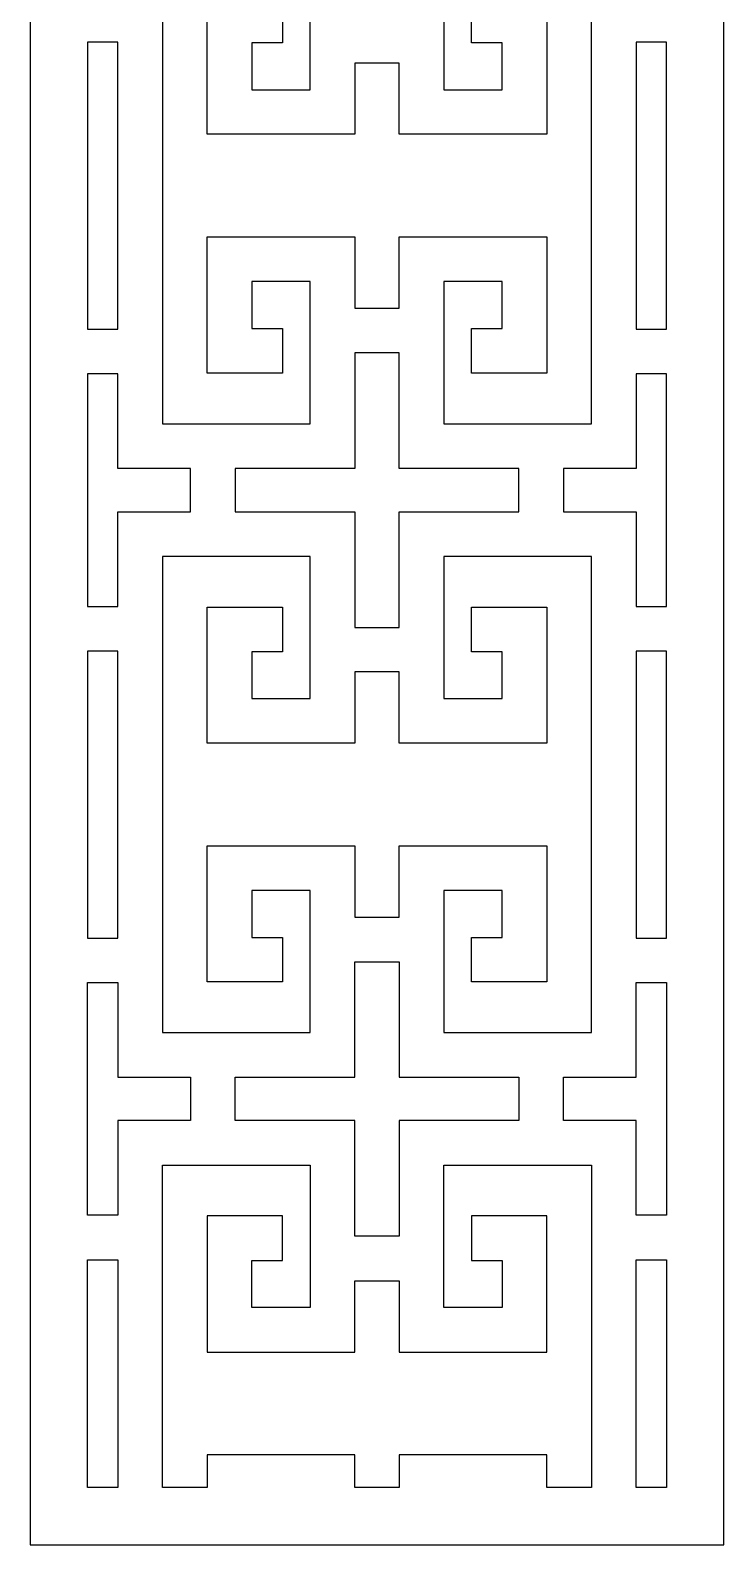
# Model space of a CAD drawing. Header units: centimetres. Extents: x 1.5 to 6.1, y -9 to 9.
# Drawn here: x 1.5 to 6.09, y -9 to 1.03 of the extents above; entities that cross this region are included whole.
import ezdxf

# ---------------------------------------------------------------- set-up
doc = ezdxf.new("R2010")
doc.units = ezdxf.units.CM
doc.header["$MEASUREMENT"] = 0
doc.layers.add('layer 1', color=7, linetype='Continuous')

msp = doc.modelspace()

# ---------------------------------------------------------------- linework, layer by layer
at = {"layer": 'layer 1', "color": 250}
for points, knots in [([(5.71425, -9.00021), (5.71425, -9.00021), (5.51208, -9.00021), (5.51208, -9.00021), (5.51208, -9.00021), (5.51208, -9.00021), (5.2165, -9.00021), (5.2165, -9.00021), (5.2165, -9.00021), (5.2165, -9.00021), (4.92093, -9.00021), (4.92093, -9.00021), (4.92093, -9.00021), (4.92093, -9.00021), (4.62535, -9.00021), (4.62535, -9.00021), (4.62535, -9.00021), (4.62535, -9.00021), (4.23991, -9.00021), (4.23991, -9.00021), (4.23991, -9.00021), (4.23991, -9.00021), (3.3532, -9.00021), (3.3532, -9.00021), (3.3532, -9.00021), (3.3532, -9.00021), (2.96777, -9.00021), (2.96777, -9.00021), (2.96777, -9.00021), (2.96777, -9.00021), (2.67219, -9.00021), (2.67219, -9.00021), (2.67219, -9.00021), (2.67219, -9.00021), (2.37662, -9.00021), (2.37662, -9.00021), (2.37662, -9.00021), (2.37662, -9.00021), (2.08104, -9.00021), (2.08104, -9.00021), (2.08104, -9.00021), (2.08104, -9.00021), (1.87886, -9.00021), (1.87886, -9.00021), (1.87886, -9.00021), (1.87886, -9.00021), (1.50051, -9.00021), (1.50051, -9.00021), (1.50051, -9.00021), (1.50051, -9.00021), (1.50051, -9.00021), (1.50051, -9.00021), (1.50051, -9.00021), (1.50051, -9.00021), (1.50051, -8.62186), (1.50051, -8.62186), (1.50051, -8.62186), (1.50051, -8.62186), (1.50051, -8.62186), (1.50051, -8.62186), (1.50051, -8.62186), (1.50051, -8.62186), (1.50051, -8.06445), (1.50051, -8.06445), (1.50051, -8.06445), (1.50051, -8.06445), (1.50051, -6.04827), (1.50051, -6.04827), (1.50051, -6.04827), (1.50051, -6.04827), (1.50051, -4.03208), (1.50051, -4.03208), (1.50051, -4.03208), (1.50051, -4.03208), (1.50051, -2.0159), (1.50051, -2.0159), (1.50051, -2.0159), (1.50051, -2.0159), (1.50051, 0.00028), (1.50051, 0.00028), (1.50051, 0.00028), (1.50051, 0.00028), (1.50051, 2.01647), (1.50051, 2.01647), (1.50051, 2.01647), (1.50051, 2.01647), (1.50051, 4.03265), (1.50051, 4.03265), (1.50051, 4.03265), (1.50051, 4.03265), (1.50051, 6.04883), (1.50051, 6.04883), (1.50051, 6.04883), (1.50051, 6.04883), (1.50051, 8.06502), (1.50051, 8.06502), (1.50051, 8.06502), (1.50051, 8.06502), (1.50051, 8.62242), (1.50051, 8.62242), (1.50051, 8.62242), (1.50051, 8.62242), (1.50051, 9.00077), (1.50051, 9.00077), (1.50051, 9.00077), (1.50051, 9.00077), (1.87886, 9.00077), (1.87886, 9.00077), (1.87886, 9.00077), (1.87886, 9.00077), (2.08104, 9.00077), (2.08104, 9.00077), (2.08104, 9.00077), (2.08104, 9.00077), (2.37662, 9.00077), (2.37662, 9.00077), (2.37662, 9.00077), (2.37662, 9.00077), (2.67219, 9.00077), (2.67219, 9.00077), (2.67219, 9.00077), (2.67219, 9.00077), (2.96777, 9.00077), (2.96777, 9.00077), (2.96777, 9.00077), (2.96777, 9.00077), (3.3532, 9.00077), (3.3532, 9.00077), (3.3532, 9.00077), (3.3532, 9.00077), (4.23991, 9.00077), (4.23991, 9.00077), (4.23991, 9.00077), (4.23991, 9.00077), (4.62535, 9.00077), (4.62535, 9.00077), (4.62535, 9.00077), (4.62535, 9.00077), (4.92093, 9.00077), (4.92093, 9.00077), (4.92093, 9.00077), (4.92093, 9.00077), (5.2165, 9.00077), (5.2165, 9.00077), (5.2165, 9.00077), (5.2165, 9.00077), (5.51208, 9.00077), (5.51208, 9.00077), (5.51208, 9.00077), (5.51208, 9.00077), (5.71425, 9.00077), (5.71425, 9.00077), (5.71425, 9.00077), (5.71425, 9.00077), (6.0926, 9.00077), (6.0926, 9.00077), (6.0926, 9.00077), (6.0926, 9.00077), (6.0926, 9.00077), (6.0926, 9.00077), (6.0926, 9.00077), (6.0926, 9.00077), (6.0926, 8.62242), (6.0926, 8.62242), (6.0926, 8.62242), (6.0926, 8.62242), (6.0926, 8.62242), (6.0926, 8.62242), (6.0926, 8.62242), (6.0926, 8.62242), (6.0926, 8.06502), (6.0926, 8.06502), (6.0926, 8.06502), (6.0926, 8.06502), (6.0926, 6.04883), (6.0926, 6.04883), (6.0926, 6.04883), (6.0926, 6.04883), (6.0926, 4.03265), (6.0926, 4.03265), (6.0926, 4.03265), (6.0926, 4.03265), (6.0926, 2.01647), (6.0926, 2.01647), (6.0926, 2.01647), (6.0926, 2.01647), (6.0926, 0.00028), (6.0926, 0.00028), (6.0926, 0.00028), (6.0926, 0.00028), (6.0926, -2.0159), (6.0926, -2.0159), (6.0926, -2.0159), (6.0926, -2.0159), (6.0926, -4.03208), (6.0926, -4.03208), (6.0926, -4.03208), (6.0926, -4.03208), (6.0926, -6.04827), (6.0926, -6.04827), (6.0926, -6.04827), (6.0926, -6.04827), (6.0926, -8.06445), (6.0926, -8.06445), (6.0926, -8.06445), (6.0926, -8.06445), (6.0926, -8.62186), (6.0926, -8.62186), (6.0926, -8.62186), (6.0926, -8.62186), (6.0926, -9.00021), (6.0926, -9.00021), (6.0926, -9.00021), (6.0926, -9.00021), (5.71425, -9.00021), (5.71425, -9.00021)], [0, 0, 0, 0, 0.01818182, 0.01818182, 0.01818182, 0.01818182, 0.03636364, 0.03636364, 0.03636364, 0.03636364, 0.05454545, 0.05454545, 0.05454545, 0.05454545, 0.07272727, 0.07272727, 0.07272727, 0.07272727, 0.09090909, 0.09090909, 0.09090909, 0.09090909, 0.10909091, 0.10909091, 0.10909091, 0.10909091, 0.12727273, 0.12727273, 0.12727273, 0.12727273, 0.14545455, 0.14545455, 0.14545455, 0.14545455, 0.16363636, 0.16363636, 0.16363636, 0.16363636, 0.18181818, 0.18181818, 0.18181818, 0.18181818, 0.2, 0.2, 0.2, 0.2, 0.21818182, 0.21818182, 0.21818182, 0.21818182, 0.23636364, 0.23636364, 0.23636364, 0.23636364, 0.25454545, 0.25454545, 0.25454545, 0.25454545, 0.27272727, 0.27272727, 0.27272727, 0.27272727, 0.29090909, 0.29090909, 0.29090909, 0.29090909, 0.30909091, 0.30909091, 0.30909091, 0.30909091, 0.32727273, 0.32727273, 0.32727273, 0.32727273, 0.34545455, 0.34545455, 0.34545455, 0.34545455, 0.36363636, 0.36363636, 0.36363636, 0.36363636, 0.38181818, 0.38181818, 0.38181818, 0.38181818, 0.4, 0.4, 0.4, 0.4, 0.41818182, 0.41818182, 0.41818182, 0.41818182, 0.43636364, 0.43636364, 0.43636364, 0.43636364, 0.45454545, 0.45454545, 0.45454545, 0.45454545, 0.47272727, 0.47272727, 0.47272727, 0.47272727, 0.49090909, 0.49090909, 0.49090909, 0.49090909, 0.50909091, 0.50909091, 0.50909091, 0.50909091, 0.52727273, 0.52727273, 0.52727273, 0.52727273, 0.54545455, 0.54545455, 0.54545455, 0.54545455, 0.56363636, 0.56363636, 0.56363636, 0.56363636, 0.58181818, 0.58181818, 0.58181818, 0.58181818, 0.6, 0.6, 0.6, 0.6, 0.61818182, 0.61818182, 0.61818182, 0.61818182, 0.63636364, 0.63636364, 0.63636364, 0.63636364, 0.65454545, 0.65454545, 0.65454545, 0.65454545, 0.67272727, 0.67272727, 0.67272727, 0.67272727, 0.69090909, 0.69090909, 0.69090909, 0.69090909, 0.70909091, 0.70909091, 0.70909091, 0.70909091, 0.72727273, 0.72727273, 0.72727273, 0.72727273, 0.74545455, 0.74545455, 0.74545455, 0.74545455, 0.76363636, 0.76363636, 0.76363636, 0.76363636, 0.78181818, 0.78181818, 0.78181818, 0.78181818, 0.8, 0.8, 0.8, 0.8, 0.81818182, 0.81818182, 0.81818182, 0.81818182, 0.83636364, 0.83636364, 0.83636364, 0.83636364, 0.85454545, 0.85454545, 0.85454545, 0.85454545, 0.87272727, 0.87272727, 0.87272727, 0.87272727, 0.89090909, 0.89090909, 0.89090909, 0.89090909, 0.90909091, 0.90909091, 0.90909091, 0.90909091, 0.92727273, 0.92727273, 0.92727273, 0.92727273, 0.94545455, 0.94545455, 0.94545455, 0.94545455, 0.96363636, 0.96363636, 0.96363636, 0.96363636, 1, 1, 1, 1]), ([(5.2165, 0.00028), (5.2165, 0.00028), (5.2165, -1.57682), (5.2165, -1.57682), (5.2165, -1.57682), (5.2165, -1.57682), (4.23991, -1.57682), (4.23991, -1.57682), (4.23991, -1.57682), (4.23991, -1.57682), (4.23991, -0.63516), (4.23991, -0.63516), (4.23991, -0.63516), (4.23991, -0.63516), (4.62535, -0.63516), (4.62535, -0.63516), (4.62535, -0.63516), (4.62535, -0.63516), (4.62535, -0.94566), (4.62535, -0.94566), (4.62535, -0.94566), (4.62535, -0.94566), (4.42317, -0.94566), (4.42317, -0.94566), (4.42317, -0.94566), (4.42317, -0.94566), (4.42317, -1.24124), (4.42317, -1.24124), (4.42317, -1.24124), (4.42317, -1.24124), (4.62535, -1.24124), (4.62535, -1.24124), (4.62535, -1.24124), (4.62535, -1.24124), (4.62535, -1.24124), (4.62535, -1.24124), (4.62535, -1.24124), (4.62535, -1.24124), (4.92093, -1.24124), (4.92093, -1.24124), (4.92093, -1.24124), (4.92093, -1.24124), (4.92093, -0.33957), (4.92093, -0.33957), (4.92093, -0.33957), (4.92093, -0.33957), (4.62535, -0.33957), (4.62535, -0.33957), (4.62535, -0.33957), (4.62535, -0.33957), (4.62535, -0.33957), (4.62535, -0.33957), (4.62535, -0.33957), (4.62535, -0.33957), (4.23991, -0.33957), (4.23991, -0.33957), (4.23991, -0.33957), (4.23991, -0.33957), (4.23991, -0.33958), (4.23991, -0.33958), (4.23991, -0.33958), (4.23991, -0.33958), (3.94433, -0.33958), (3.94433, -0.33958), (3.94433, -0.33958), (3.94433, -0.33958), (3.94433, -0.81125), (3.94433, -0.81125), (3.94433, -0.81125), (3.94433, -0.81125), (3.79656, -0.81125), (3.79656, -0.81125), (3.79656, -0.81125), (3.79656, -0.81125), (3.64878, -0.81125), (3.64878, -0.81125), (3.64878, -0.81125), (3.64878, -0.81125), (3.64878, -0.33958), (3.64878, -0.33958), (3.64878, -0.33958), (3.64878, -0.33958), (3.35321, -0.33958), (3.35321, -0.33958), (3.35321, -0.33958), (3.35321, -0.33958), (3.35321, -0.33957), (3.35321, -0.33957), (3.35321, -0.33957), (3.35321, -0.33957), (2.96777, -0.33957), (2.96777, -0.33957), (2.96777, -0.33957), (2.96777, -0.33957), (2.96776, -0.33957), (2.96776, -0.33957), (2.96776, -0.33957), (2.96776, -0.33957), (2.67219, -0.33957), (2.67219, -0.33957), (2.67219, -0.33957), (2.67219, -0.33957), (2.67219, -1.24124), (2.67219, -1.24124), (2.67219, -1.24124), (2.67219, -1.24124), (2.96776, -1.24124), (2.96776, -1.24124), (2.96776, -1.24124), (2.96776, -1.24124), (2.96777, -1.24124), (2.96777, -1.24124), (2.96777, -1.24124), (2.96777, -1.24124), (3.16994, -1.24124), (3.16994, -1.24124), (3.16994, -1.24124), (3.16994, -1.24124), (3.16994, -0.94566), (3.16994, -0.94566), (3.16994, -0.94566), (3.16994, -0.94566), (2.96777, -0.94566), (2.96777, -0.94566), (2.96777, -0.94566), (2.96777, -0.94566), (2.96777, -0.63516), (2.96777, -0.63516), (2.96777, -0.63516), (2.96777, -0.63516), (3.3532, -0.63516), (3.3532, -0.63516), (3.3532, -0.63516), (3.3532, -0.63516), (3.3532, -1.57682), (3.3532, -1.57682), (3.3532, -1.57682), (3.3532, -1.57682), (2.37662, -1.57682), (2.37662, -1.57682), (2.37662, -1.57682), (2.37662, -1.57682), (2.37662, 0.00028), (2.37662, 0.00028), (2.37662, 0.00028), (2.37662, 0.00028), (2.37662, 1.57739), (2.37662, 1.57739), (2.37662, 1.57739), (2.37662, 1.57739), (3.3532, 1.57739), (3.3532, 1.57739), (3.3532, 1.57739), (3.3532, 1.57739), (3.3532, 0.63572), (3.3532, 0.63572), (3.3532, 0.63572), (3.3532, 0.63572), (2.96777, 0.63572), (2.96777, 0.63572), (2.96777, 0.63572), (2.96777, 0.63572), (2.96777, 0.94623), (2.96777, 0.94623), (2.96777, 0.94623), (2.96777, 0.94623), (3.16994, 0.94623), (3.16994, 0.94623), (3.16994, 0.94623), (3.16994, 0.94623), (3.16994, 1.24181), (3.16994, 1.24181), (3.16994, 1.24181), (3.16994, 1.24181), (2.96777, 1.24181), (2.96777, 1.24181), (2.96777, 1.24181), (2.96777, 1.24181), (2.96776, 1.24181), (2.96776, 1.24181), (2.96776, 1.24181), (2.96776, 1.24181), (2.67219, 1.24181), (2.67219, 1.24181), (2.67219, 1.24181), (2.67219, 1.24181), (2.67219, 0.34014), (2.67219, 0.34014), (2.67219, 0.34014), (2.67219, 0.34014), (2.96776, 0.34014), (2.96776, 0.34014), (2.96776, 0.34014), (2.96776, 0.34014), (2.96777, 0.34014), (2.96777, 0.34014), (2.96777, 0.34014), (2.96777, 0.34014), (3.35321, 0.34014), (3.35321, 0.34014), (3.35321, 0.34014), (3.35321, 0.34014), (3.35321, 0.34014), (3.35321, 0.34014), (3.35321, 0.34014), (3.35321, 0.34014), (3.64878, 0.34014), (3.64878, 0.34014), (3.64878, 0.34014), (3.64878, 0.34014), (3.64878, 0.81182), (3.64878, 0.81182), (3.64878, 0.81182), (3.64878, 0.81182), (3.79656, 0.81182), (3.79656, 0.81182), (3.79656, 0.81182), (3.79656, 0.81182), (3.94433, 0.81182), (3.94433, 0.81182), (3.94433, 0.81182), (3.94433, 0.81182), (3.94433, 0.34014), (3.94433, 0.34014), (3.94433, 0.34014), (3.94433, 0.34014), (4.23991, 0.34014), (4.23991, 0.34014), (4.23991, 0.34014), (4.23991, 0.34014), (4.23991, 0.34014), (4.23991, 0.34014), (4.23991, 0.34014), (4.23991, 0.34014), (4.62535, 0.34014), (4.62535, 0.34014), (4.62535, 0.34014), (4.62535, 0.34014), (4.62535, 0.34014), (4.62535, 0.34014), (4.62535, 0.34014), (4.62535, 0.34014), (4.92093, 0.34014), (4.92093, 0.34014), (4.92093, 0.34014), (4.92093, 0.34014), (4.92093, 1.24181), (4.92093, 1.24181), (4.92093, 1.24181), (4.92093, 1.24181), (4.62535, 1.24181), (4.62535, 1.24181), (4.62535, 1.24181), (4.62535, 1.24181), (4.62535, 1.24181), (4.62535, 1.24181), (4.62535, 1.24181), (4.62535, 1.24181), (4.42317, 1.24181), (4.42317, 1.24181), (4.42317, 1.24181), (4.42317, 1.24181), (4.42317, 0.94623), (4.42317, 0.94623), (4.42317, 0.94623), (4.42317, 0.94623), (4.62535, 0.94623), (4.62535, 0.94623), (4.62535, 0.94623), (4.62535, 0.94623), (4.62535, 0.63572), (4.62535, 0.63572), (4.62535, 0.63572), (4.62535, 0.63572), (4.23991, 0.63572), (4.23991, 0.63572), (4.23991, 0.63572), (4.23991, 0.63572), (4.23991, 1.57739), (4.23991, 1.57739), (4.23991, 1.57739), (4.23991, 1.57739), (5.2165, 1.57739), (5.2165, 1.57739), (5.2165, 1.57739), (5.2165, 1.57739), (5.2165, 0.00028), (5.2165, 0.00028)], [0, 0, 0, 0, 0.01369863, 0.01369863, 0.01369863, 0.01369863, 0.02739726, 0.02739726, 0.02739726, 0.02739726, 0.04109589, 0.04109589, 0.04109589, 0.04109589, 0.05479452, 0.05479452, 0.05479452, 0.05479452, 0.06849315, 0.06849315, 0.06849315, 0.06849315, 0.08219178, 0.08219178, 0.08219178, 0.08219178, 0.09589041, 0.09589041, 0.09589041, 0.09589041, 0.10958904, 0.10958904, 0.10958904, 0.10958904, 0.12328767, 0.12328767, 0.12328767, 0.12328767, 0.1369863, 0.1369863, 0.1369863, 0.1369863, 0.15068493, 0.15068493, 0.15068493, 0.15068493, 0.16438356, 0.16438356, 0.16438356, 0.16438356, 0.17808219, 0.17808219, 0.17808219, 0.17808219, 0.19178082, 0.19178082, 0.19178082, 0.19178082, 0.20547945, 0.20547945, 0.20547945, 0.20547945, 0.21917808, 0.21917808, 0.21917808, 0.21917808, 0.23287671, 0.23287671, 0.23287671, 0.23287671, 0.24657534, 0.24657534, 0.24657534, 0.24657534, 0.26027397, 0.26027397, 0.26027397, 0.26027397, 0.2739726, 0.2739726, 0.2739726, 0.2739726, 0.28767123, 0.28767123, 0.28767123, 0.28767123, 0.30136986, 0.30136986, 0.30136986, 0.30136986, 0.31506849, 0.31506849, 0.31506849, 0.31506849, 0.32876712, 0.32876712, 0.32876712, 0.32876712, 0.34246575, 0.34246575, 0.34246575, 0.34246575, 0.35616438, 0.35616438, 0.35616438, 0.35616438, 0.36986301, 0.36986301, 0.36986301, 0.36986301, 0.38356164, 0.38356164, 0.38356164, 0.38356164, 0.39726027, 0.39726027, 0.39726027, 0.39726027, 0.4109589, 0.4109589, 0.4109589, 0.4109589, 0.42465753, 0.42465753, 0.42465753, 0.42465753, 0.43835616, 0.43835616, 0.43835616, 0.43835616, 0.45205479, 0.45205479, 0.45205479, 0.45205479, 0.46575342, 0.46575342, 0.46575342, 0.46575342, 0.47945205, 0.47945205, 0.47945205, 0.47945205, 0.49315068, 0.49315068, 0.49315068, 0.49315068, 0.50684932, 0.50684932, 0.50684932, 0.50684932, 0.52054795, 0.52054795, 0.52054795, 0.52054795, 0.53424658, 0.53424658, 0.53424658, 0.53424658, 0.54794521, 0.54794521, 0.54794521, 0.54794521, 0.56164384, 0.56164384, 0.56164384, 0.56164384, 0.57534247, 0.57534247, 0.57534247, 0.57534247, 0.5890411, 0.5890411, 0.5890411, 0.5890411, 0.60273973, 0.60273973, 0.60273973, 0.60273973, 0.61643836, 0.61643836, 0.61643836, 0.61643836, 0.63013699, 0.63013699, 0.63013699, 0.63013699, 0.64383562, 0.64383562, 0.64383562, 0.64383562, 0.65753425, 0.65753425, 0.65753425, 0.65753425, 0.67123288, 0.67123288, 0.67123288, 0.67123288, 0.68493151, 0.68493151, 0.68493151, 0.68493151, 0.69863014, 0.69863014, 0.69863014, 0.69863014, 0.71232877, 0.71232877, 0.71232877, 0.71232877, 0.7260274, 0.7260274, 0.7260274, 0.7260274, 0.73972603, 0.73972603, 0.73972603, 0.73972603, 0.75342466, 0.75342466, 0.75342466, 0.75342466, 0.76712329, 0.76712329, 0.76712329, 0.76712329, 0.78082192, 0.78082192, 0.78082192, 0.78082192, 0.79452055, 0.79452055, 0.79452055, 0.79452055, 0.80821918, 0.80821918, 0.80821918, 0.80821918, 0.82191781, 0.82191781, 0.82191781, 0.82191781, 0.83561644, 0.83561644, 0.83561644, 0.83561644, 0.84931507, 0.84931507, 0.84931507, 0.84931507, 0.8630137, 0.8630137, 0.8630137, 0.8630137, 0.87671233, 0.87671233, 0.87671233, 0.87671233, 0.89041096, 0.89041096, 0.89041096, 0.89041096, 0.90410959, 0.90410959, 0.90410959, 0.90410959, 0.91780822, 0.91780822, 0.91780822, 0.91780822, 0.93150685, 0.93150685, 0.93150685, 0.93150685, 0.94520548, 0.94520548, 0.94520548, 0.94520548, 0.95890411, 0.95890411, 0.95890411, 0.95890411, 0.97260274, 0.97260274, 0.97260274, 0.97260274, 1, 1, 1, 1]), ([(2.08104, 0.00028), (2.08104, 0.00028), (2.08104, -0.94995), (2.08104, -0.94995), (2.08104, -0.94995), (2.08104, -0.94995), (1.87886, -0.94995), (1.87886, -0.94995), (1.87886, -0.94995), (1.87886, -0.94995), (1.87886, 0.00028), (1.87886, 0.00028), (1.87886, 0.00028), (1.87886, 0.00028), (1.87886, 0.95051), (1.87886, 0.95051), (1.87886, 0.95051), (1.87886, 0.95051), (2.08104, 0.95051), (2.08104, 0.95051), (2.08104, 0.95051), (2.08104, 0.95051), (2.08104, 0.00028), (2.08104, 0.00028)], [0, 0, 0, 0, 0.14285714, 0.14285714, 0.14285714, 0.14285714, 0.28571429, 0.28571429, 0.28571429, 0.28571429, 0.42857143, 0.42857143, 0.42857143, 0.42857143, 0.57142857, 0.57142857, 0.57142857, 0.57142857, 0.71428571, 0.71428571, 0.71428571, 0.71428571, 1, 1, 1, 1]), ([(5.71425, 0.00028), (5.71425, 0.00028), (5.71425, -0.94995), (5.71425, -0.94995), (5.71425, -0.94995), (5.71425, -0.94995), (5.51208, -0.94995), (5.51208, -0.94995), (5.51208, -0.94995), (5.51208, -0.94995), (5.51208, 0.00028), (5.51208, 0.00028), (5.51208, 0.00028), (5.51208, 0.00028), (5.51208, 0.95051), (5.51208, 0.95051), (5.51208, 0.95051), (5.51208, 0.95051), (5.71425, 0.95051), (5.71425, 0.95051), (5.71425, 0.95051), (5.71425, 0.95051), (5.71425, 0.00028), (5.71425, 0.00028)], [0, 0, 0, 0, 0.14285714, 0.14285714, 0.14285714, 0.14285714, 0.28571429, 0.28571429, 0.28571429, 0.28571429, 0.42857143, 0.42857143, 0.42857143, 0.42857143, 0.57142857, 0.57142857, 0.57142857, 0.57142857, 0.71428571, 0.71428571, 0.71428571, 0.71428571, 1, 1, 1, 1]), ([(3.94433, -1.10684), (3.94433, -1.10684), (3.94433, -1.87241), (3.94433, -1.87241), (3.94433, -1.87241), (3.94433, -1.87241), (4.23991, -1.87241), (4.23991, -1.87241), (4.23991, -1.87241), (4.23991, -1.87241), (4.23991, -1.87241), (4.23991, -1.87241), (4.23991, -1.87241), (4.23991, -1.87241), (4.7353, -1.87241), (4.7353, -1.87241), (4.7353, -1.87241), (4.7353, -1.87241), (4.7353, -2.0159), (4.7353, -2.0159), (4.7353, -2.0159), (4.7353, -2.0159), (4.7353, -2.15939), (4.7353, -2.15939), (4.7353, -2.15939), (4.7353, -2.15939), (4.23991, -2.15939), (4.23991, -2.15939), (4.23991, -2.15939), (4.23991, -2.15939), (4.23991, -2.15939), (4.23991, -2.15939), (4.23991, -2.15939), (4.23991, -2.15939), (3.94433, -2.15939), (3.94433, -2.15939), (3.94433, -2.15939), (3.94433, -2.15939), (3.94433, -2.92496), (3.94433, -2.92496), (3.94433, -2.92496), (3.94433, -2.92496), (3.79656, -2.92496), (3.79656, -2.92496), (3.79656, -2.92496), (3.79656, -2.92496), (3.64878, -2.92496), (3.64878, -2.92496), (3.64878, -2.92496), (3.64878, -2.92496), (3.64878, -2.15939), (3.64878, -2.15939), (3.64878, -2.15939), (3.64878, -2.15939), (3.3532, -2.15939), (3.3532, -2.15939), (3.3532, -2.15939), (3.3532, -2.15939), (3.3532, -2.15939), (3.3532, -2.15939), (3.3532, -2.15939), (3.3532, -2.15939), (2.85781, -2.15939), (2.85781, -2.15939), (2.85781, -2.15939), (2.85781, -2.15939), (2.85781, -2.0159), (2.85781, -2.0159), (2.85781, -2.0159), (2.85781, -2.0159), (2.85781, -1.87241), (2.85781, -1.87241), (2.85781, -1.87241), (2.85781, -1.87241), (3.3532, -1.87241), (3.3532, -1.87241), (3.3532, -1.87241), (3.3532, -1.87241), (3.3532, -1.87241), (3.3532, -1.87241), (3.3532, -1.87241), (3.3532, -1.87241), (3.64878, -1.87241), (3.64878, -1.87241), (3.64878, -1.87241), (3.64878, -1.87241), (3.64878, -1.10684), (3.64878, -1.10684), (3.64878, -1.10684), (3.64878, -1.10684), (3.79656, -1.10684), (3.79656, -1.10684), (3.79656, -1.10684), (3.79656, -1.10684), (3.94433, -1.10684), (3.94433, -1.10684)], [0, 0, 0, 0, 0.04, 0.04, 0.04, 0.04, 0.08, 0.08, 0.08, 0.08, 0.12, 0.12, 0.12, 0.12, 0.16, 0.16, 0.16, 0.16, 0.2, 0.2, 0.2, 0.2, 0.24, 0.24, 0.24, 0.24, 0.28, 0.28, 0.28, 0.28, 0.32, 0.32, 0.32, 0.32, 0.36, 0.36, 0.36, 0.36, 0.4, 0.4, 0.4, 0.4, 0.44, 0.44, 0.44, 0.44, 0.48, 0.48, 0.48, 0.48, 0.52, 0.52, 0.52, 0.52, 0.56, 0.56, 0.56, 0.56, 0.6, 0.6, 0.6, 0.6, 0.64, 0.64, 0.64, 0.64, 0.68, 0.68, 0.68, 0.68, 0.72, 0.72, 0.72, 0.72, 0.76, 0.76, 0.76, 0.76, 0.8, 0.8, 0.8, 0.8, 0.84, 0.84, 0.84, 0.84, 0.88, 0.88, 0.88, 0.88, 0.92, 0.92, 0.92, 0.92, 1, 1, 1, 1]), ([(1.87886, -2.0159), (1.87886, -2.0159), (1.87886, -1.24553), (1.87886, -1.24553), (1.87886, -1.24553), (1.87886, -1.24553), (2.08104, -1.24553), (2.08104, -1.24553), (2.08104, -1.24553), (2.08104, -1.24553), (2.08104, -1.87241), (2.08104, -1.87241), (2.08104, -1.87241), (2.08104, -1.87241), (2.37661, -1.87241), (2.37661, -1.87241), (2.37661, -1.87241), (2.37661, -1.87241), (2.37662, -1.87241), (2.37662, -1.87241), (2.37662, -1.87241), (2.37662, -1.87241), (2.56223, -1.87241), (2.56223, -1.87241), (2.56223, -1.87241), (2.56223, -1.87241), (2.56223, -2.0159), (2.56223, -2.0159), (2.56223, -2.0159), (2.56223, -2.0159), (2.56223, -2.15939), (2.56223, -2.15939), (2.56223, -2.15939), (2.56223, -2.15939), (2.37662, -2.15939), (2.37662, -2.15939), (2.37662, -2.15939), (2.37662, -2.15939), (2.37661, -2.15939), (2.37661, -2.15939), (2.37661, -2.15939), (2.37661, -2.15939), (2.08104, -2.15939), (2.08104, -2.15939), (2.08104, -2.15939), (2.08104, -2.15939), (2.08104, -2.78627), (2.08104, -2.78627), (2.08104, -2.78627), (2.08104, -2.78627), (1.87886, -2.78627), (1.87886, -2.78627), (1.87886, -2.78627), (1.87886, -2.78627), (1.87886, -2.0159), (1.87886, -2.0159)], [0, 0, 0, 0, 0.06666667, 0.06666667, 0.06666667, 0.06666667, 0.13333333, 0.13333333, 0.13333333, 0.13333333, 0.2, 0.2, 0.2, 0.2, 0.26666667, 0.26666667, 0.26666667, 0.26666667, 0.33333333, 0.33333333, 0.33333333, 0.33333333, 0.4, 0.4, 0.4, 0.4, 0.46666667, 0.46666667, 0.46666667, 0.46666667, 0.53333333, 0.53333333, 0.53333333, 0.53333333, 0.6, 0.6, 0.6, 0.6, 0.66666667, 0.66666667, 0.66666667, 0.66666667, 0.73333333, 0.73333333, 0.73333333, 0.73333333, 0.8, 0.8, 0.8, 0.8, 0.86666667, 0.86666667, 0.86666667, 0.86666667, 1, 1, 1, 1]), ([(5.03088, -2.0159), (5.03088, -2.0159), (5.03088, -1.87241), (5.03088, -1.87241), (5.03088, -1.87241), (5.03088, -1.87241), (5.2165, -1.87241), (5.2165, -1.87241), (5.2165, -1.87241), (5.2165, -1.87241), (5.2165, -1.87241), (5.2165, -1.87241), (5.2165, -1.87241), (5.2165, -1.87241), (5.51208, -1.87241), (5.51208, -1.87241), (5.51208, -1.87241), (5.51208, -1.87241), (5.51208, -1.24553), (5.51208, -1.24553), (5.51208, -1.24553), (5.51208, -1.24553), (5.71425, -1.24553), (5.71425, -1.24553), (5.71425, -1.24553), (5.71425, -1.24553), (5.71425, -2.0159), (5.71425, -2.0159), (5.71425, -2.0159), (5.71425, -2.0159), (5.71425, -2.78627), (5.71425, -2.78627), (5.71425, -2.78627), (5.71425, -2.78627), (5.51208, -2.78627), (5.51208, -2.78627), (5.51208, -2.78627), (5.51208, -2.78627), (5.51208, -2.15939), (5.51208, -2.15939), (5.51208, -2.15939), (5.51208, -2.15939), (5.2165, -2.15939), (5.2165, -2.15939), (5.2165, -2.15939), (5.2165, -2.15939), (5.2165, -2.15939), (5.2165, -2.15939), (5.2165, -2.15939), (5.2165, -2.15939), (5.03088, -2.15939), (5.03088, -2.15939), (5.03088, -2.15939), (5.03088, -2.15939), (5.03088, -2.0159), (5.03088, -2.0159)], [0, 0, 0, 0, 0.06666667, 0.06666667, 0.06666667, 0.06666667, 0.13333333, 0.13333333, 0.13333333, 0.13333333, 0.2, 0.2, 0.2, 0.2, 0.26666667, 0.26666667, 0.26666667, 0.26666667, 0.33333333, 0.33333333, 0.33333333, 0.33333333, 0.4, 0.4, 0.4, 0.4, 0.46666667, 0.46666667, 0.46666667, 0.46666667, 0.53333333, 0.53333333, 0.53333333, 0.53333333, 0.6, 0.6, 0.6, 0.6, 0.66666667, 0.66666667, 0.66666667, 0.66666667, 0.73333333, 0.73333333, 0.73333333, 0.73333333, 0.8, 0.8, 0.8, 0.8, 0.86666667, 0.86666667, 0.86666667, 0.86666667, 1, 1, 1, 1]), ([(5.2165, -4.03208), (5.2165, -4.03208), (5.2165, -5.60919), (5.2165, -5.60919), (5.2165, -5.60919), (5.2165, -5.60919), (4.23991, -5.60919), (4.23991, -5.60919), (4.23991, -5.60919), (4.23991, -5.60919), (4.23991, -4.66752), (4.23991, -4.66752), (4.23991, -4.66752), (4.23991, -4.66752), (4.62535, -4.66752), (4.62535, -4.66752), (4.62535, -4.66752), (4.62535, -4.66752), (4.62535, -4.97803), (4.62535, -4.97803), (4.62535, -4.97803), (4.62535, -4.97803), (4.42317, -4.97803), (4.42317, -4.97803), (4.42317, -4.97803), (4.42317, -4.97803), (4.42317, -5.27361), (4.42317, -5.27361), (4.42317, -5.27361), (4.42317, -5.27361), (4.62535, -5.27361), (4.62535, -5.27361), (4.62535, -5.27361), (4.62535, -5.27361), (4.62535, -5.27361), (4.62535, -5.27361), (4.62535, -5.27361), (4.62535, -5.27361), (4.92093, -5.27361), (4.92093, -5.27361), (4.92093, -5.27361), (4.92093, -5.27361), (4.92093, -4.37194), (4.92093, -4.37194), (4.92093, -4.37194), (4.92093, -4.37194), (4.62535, -4.37194), (4.62535, -4.37194), (4.62535, -4.37194), (4.62535, -4.37194), (4.62535, -4.37194), (4.62535, -4.37194), (4.62535, -4.37194), (4.62535, -4.37194), (4.23991, -4.37194), (4.23991, -4.37194), (4.23991, -4.37194), (4.23991, -4.37194), (4.23991, -4.37194), (4.23991, -4.37194), (4.23991, -4.37194), (4.23991, -4.37194), (3.94433, -4.37194), (3.94433, -4.37194), (3.94433, -4.37194), (3.94433, -4.37194), (3.94433, -4.84362), (3.94433, -4.84362), (3.94433, -4.84362), (3.94433, -4.84362), (3.79656, -4.84362), (3.79656, -4.84362), (3.79656, -4.84362), (3.79656, -4.84362), (3.64878, -4.84362), (3.64878, -4.84362), (3.64878, -4.84362), (3.64878, -4.84362), (3.64878, -4.37194), (3.64878, -4.37194), (3.64878, -4.37194), (3.64878, -4.37194), (3.35321, -4.37194), (3.35321, -4.37194), (3.35321, -4.37194), (3.35321, -4.37194), (3.35321, -4.37194), (3.35321, -4.37194), (3.35321, -4.37194), (3.35321, -4.37194), (2.96777, -4.37194), (2.96777, -4.37194), (2.96777, -4.37194), (2.96777, -4.37194), (2.96776, -4.37194), (2.96776, -4.37194), (2.96776, -4.37194), (2.96776, -4.37194), (2.67219, -4.37194), (2.67219, -4.37194), (2.67219, -4.37194), (2.67219, -4.37194), (2.67219, -5.27361), (2.67219, -5.27361), (2.67219, -5.27361), (2.67219, -5.27361), (2.96776, -5.27361), (2.96776, -5.27361), (2.96776, -5.27361), (2.96776, -5.27361), (2.96777, -5.27361), (2.96777, -5.27361), (2.96777, -5.27361), (2.96777, -5.27361), (3.16994, -5.27361), (3.16994, -5.27361), (3.16994, -5.27361), (3.16994, -5.27361), (3.16994, -4.97803), (3.16994, -4.97803), (3.16994, -4.97803), (3.16994, -4.97803), (2.96777, -4.97803), (2.96777, -4.97803), (2.96777, -4.97803), (2.96777, -4.97803), (2.96777, -4.66752), (2.96777, -4.66752), (2.96777, -4.66752), (2.96777, -4.66752), (3.3532, -4.66752), (3.3532, -4.66752), (3.3532, -4.66752), (3.3532, -4.66752), (3.3532, -5.60919), (3.3532, -5.60919), (3.3532, -5.60919), (3.3532, -5.60919), (2.37662, -5.60919), (2.37662, -5.60919), (2.37662, -5.60919), (2.37662, -5.60919), (2.37662, -4.03208), (2.37662, -4.03208), (2.37662, -4.03208), (2.37662, -4.03208), (2.37662, -2.45498), (2.37662, -2.45498), (2.37662, -2.45498), (2.37662, -2.45498), (3.3532, -2.45498), (3.3532, -2.45498), (3.3532, -2.45498), (3.3532, -2.45498), (3.3532, -3.39664), (3.3532, -3.39664), (3.3532, -3.39664), (3.3532, -3.39664), (2.96777, -3.39664), (2.96777, -3.39664), (2.96777, -3.39664), (2.96777, -3.39664), (2.96777, -3.08614), (2.96777, -3.08614), (2.96777, -3.08614), (2.96777, -3.08614), (3.16994, -3.08614), (3.16994, -3.08614), (3.16994, -3.08614), (3.16994, -3.08614), (3.16994, -2.79056), (3.16994, -2.79056), (3.16994, -2.79056), (3.16994, -2.79056), (2.96777, -2.79056), (2.96777, -2.79056), (2.96777, -2.79056), (2.96777, -2.79056), (2.96776, -2.79056), (2.96776, -2.79056), (2.96776, -2.79056), (2.96776, -2.79056), (2.67219, -2.79056), (2.67219, -2.79056), (2.67219, -2.79056), (2.67219, -2.79056), (2.67219, -3.69223), (2.67219, -3.69223), (2.67219, -3.69223), (2.67219, -3.69223), (2.96776, -3.69223), (2.96776, -3.69223), (2.96776, -3.69223), (2.96776, -3.69223), (2.96777, -3.69223), (2.96777, -3.69223), (2.96777, -3.69223), (2.96777, -3.69223), (3.35321, -3.69223), (3.35321, -3.69223), (3.35321, -3.69223), (3.35321, -3.69223), (3.35321, -3.69223), (3.35321, -3.69223), (3.35321, -3.69223), (3.35321, -3.69223), (3.64878, -3.69223), (3.64878, -3.69223), (3.64878, -3.69223), (3.64878, -3.69223), (3.64878, -3.22055), (3.64878, -3.22055), (3.64878, -3.22055), (3.64878, -3.22055), (3.79656, -3.22055), (3.79656, -3.22055), (3.79656, -3.22055), (3.79656, -3.22055), (3.94433, -3.22055), (3.94433, -3.22055), (3.94433, -3.22055), (3.94433, -3.22055), (3.94433, -3.69223), (3.94433, -3.69223), (3.94433, -3.69223), (3.94433, -3.69223), (4.23991, -3.69223), (4.23991, -3.69223), (4.23991, -3.69223), (4.23991, -3.69223), (4.23991, -3.69223), (4.23991, -3.69223), (4.23991, -3.69223), (4.23991, -3.69223), (4.62535, -3.69223), (4.62535, -3.69223), (4.62535, -3.69223), (4.62535, -3.69223), (4.62535, -3.69223), (4.62535, -3.69223), (4.62535, -3.69223), (4.62535, -3.69223), (4.92093, -3.69223), (4.92093, -3.69223), (4.92093, -3.69223), (4.92093, -3.69223), (4.92093, -2.79056), (4.92093, -2.79056), (4.92093, -2.79056), (4.92093, -2.79056), (4.62535, -2.79056), (4.62535, -2.79056), (4.62535, -2.79056), (4.62535, -2.79056), (4.62535, -2.79056), (4.62535, -2.79056), (4.62535, -2.79056), (4.62535, -2.79056), (4.42317, -2.79056), (4.42317, -2.79056), (4.42317, -2.79056), (4.42317, -2.79056), (4.42317, -3.08614), (4.42317, -3.08614), (4.42317, -3.08614), (4.42317, -3.08614), (4.62535, -3.08614), (4.62535, -3.08614), (4.62535, -3.08614), (4.62535, -3.08614), (4.62535, -3.39664), (4.62535, -3.39664), (4.62535, -3.39664), (4.62535, -3.39664), (4.23991, -3.39664), (4.23991, -3.39664), (4.23991, -3.39664), (4.23991, -3.39664), (4.23991, -2.45498), (4.23991, -2.45498), (4.23991, -2.45498), (4.23991, -2.45498), (5.2165, -2.45498), (5.2165, -2.45498), (5.2165, -2.45498), (5.2165, -2.45498), (5.2165, -4.03208), (5.2165, -4.03208)], [0, 0, 0, 0, 0.01369863, 0.01369863, 0.01369863, 0.01369863, 0.02739726, 0.02739726, 0.02739726, 0.02739726, 0.04109589, 0.04109589, 0.04109589, 0.04109589, 0.05479452, 0.05479452, 0.05479452, 0.05479452, 0.06849315, 0.06849315, 0.06849315, 0.06849315, 0.08219178, 0.08219178, 0.08219178, 0.08219178, 0.09589041, 0.09589041, 0.09589041, 0.09589041, 0.10958904, 0.10958904, 0.10958904, 0.10958904, 0.12328767, 0.12328767, 0.12328767, 0.12328767, 0.1369863, 0.1369863, 0.1369863, 0.1369863, 0.15068493, 0.15068493, 0.15068493, 0.15068493, 0.16438356, 0.16438356, 0.16438356, 0.16438356, 0.17808219, 0.17808219, 0.17808219, 0.17808219, 0.19178082, 0.19178082, 0.19178082, 0.19178082, 0.20547945, 0.20547945, 0.20547945, 0.20547945, 0.21917808, 0.21917808, 0.21917808, 0.21917808, 0.23287671, 0.23287671, 0.23287671, 0.23287671, 0.24657534, 0.24657534, 0.24657534, 0.24657534, 0.26027397, 0.26027397, 0.26027397, 0.26027397, 0.2739726, 0.2739726, 0.2739726, 0.2739726, 0.28767123, 0.28767123, 0.28767123, 0.28767123, 0.30136986, 0.30136986, 0.30136986, 0.30136986, 0.31506849, 0.31506849, 0.31506849, 0.31506849, 0.32876712, 0.32876712, 0.32876712, 0.32876712, 0.34246575, 0.34246575, 0.34246575, 0.34246575, 0.35616438, 0.35616438, 0.35616438, 0.35616438, 0.36986301, 0.36986301, 0.36986301, 0.36986301, 0.38356164, 0.38356164, 0.38356164, 0.38356164, 0.39726027, 0.39726027, 0.39726027, 0.39726027, 0.4109589, 0.4109589, 0.4109589, 0.4109589, 0.42465753, 0.42465753, 0.42465753, 0.42465753, 0.43835616, 0.43835616, 0.43835616, 0.43835616, 0.45205479, 0.45205479, 0.45205479, 0.45205479, 0.46575342, 0.46575342, 0.46575342, 0.46575342, 0.47945205, 0.47945205, 0.47945205, 0.47945205, 0.49315068, 0.49315068, 0.49315068, 0.49315068, 0.50684932, 0.50684932, 0.50684932, 0.50684932, 0.52054795, 0.52054795, 0.52054795, 0.52054795, 0.53424658, 0.53424658, 0.53424658, 0.53424658, 0.54794521, 0.54794521, 0.54794521, 0.54794521, 0.56164384, 0.56164384, 0.56164384, 0.56164384, 0.57534247, 0.57534247, 0.57534247, 0.57534247, 0.5890411, 0.5890411, 0.5890411, 0.5890411, 0.60273973, 0.60273973, 0.60273973, 0.60273973, 0.61643836, 0.61643836, 0.61643836, 0.61643836, 0.63013699, 0.63013699, 0.63013699, 0.63013699, 0.64383562, 0.64383562, 0.64383562, 0.64383562, 0.65753425, 0.65753425, 0.65753425, 0.65753425, 0.67123288, 0.67123288, 0.67123288, 0.67123288, 0.68493151, 0.68493151, 0.68493151, 0.68493151, 0.69863014, 0.69863014, 0.69863014, 0.69863014, 0.71232877, 0.71232877, 0.71232877, 0.71232877, 0.7260274, 0.7260274, 0.7260274, 0.7260274, 0.73972603, 0.73972603, 0.73972603, 0.73972603, 0.75342466, 0.75342466, 0.75342466, 0.75342466, 0.76712329, 0.76712329, 0.76712329, 0.76712329, 0.78082192, 0.78082192, 0.78082192, 0.78082192, 0.79452055, 0.79452055, 0.79452055, 0.79452055, 0.80821918, 0.80821918, 0.80821918, 0.80821918, 0.82191781, 0.82191781, 0.82191781, 0.82191781, 0.83561644, 0.83561644, 0.83561644, 0.83561644, 0.84931507, 0.84931507, 0.84931507, 0.84931507, 0.8630137, 0.8630137, 0.8630137, 0.8630137, 0.87671233, 0.87671233, 0.87671233, 0.87671233, 0.89041096, 0.89041096, 0.89041096, 0.89041096, 0.90410959, 0.90410959, 0.90410959, 0.90410959, 0.91780822, 0.91780822, 0.91780822, 0.91780822, 0.93150685, 0.93150685, 0.93150685, 0.93150685, 0.94520548, 0.94520548, 0.94520548, 0.94520548, 0.95890411, 0.95890411, 0.95890411, 0.95890411, 0.97260274, 0.97260274, 0.97260274, 0.97260274, 1, 1, 1, 1]), ([(2.08104, -4.03208), (2.08104, -4.03208), (2.08104, -4.98232), (2.08104, -4.98232), (2.08104, -4.98232), (2.08104, -4.98232), (1.87886, -4.98232), (1.87886, -4.98232), (1.87886, -4.98232), (1.87886, -4.98232), (1.87886, -4.03208), (1.87886, -4.03208), (1.87886, -4.03208), (1.87886, -4.03208), (1.87886, -3.08185), (1.87886, -3.08185), (1.87886, -3.08185), (1.87886, -3.08185), (2.08104, -3.08185), (2.08104, -3.08185), (2.08104, -3.08185), (2.08104, -3.08185), (2.08104, -4.03208), (2.08104, -4.03208)], [0, 0, 0, 0, 0.14285714, 0.14285714, 0.14285714, 0.14285714, 0.28571429, 0.28571429, 0.28571429, 0.28571429, 0.42857143, 0.42857143, 0.42857143, 0.42857143, 0.57142857, 0.57142857, 0.57142857, 0.57142857, 0.71428571, 0.71428571, 0.71428571, 0.71428571, 1, 1, 1, 1]), ([(5.71425, -4.03208), (5.71425, -4.03208), (5.71425, -4.98232), (5.71425, -4.98232), (5.71425, -4.98232), (5.71425, -4.98232), (5.51208, -4.98232), (5.51208, -4.98232), (5.51208, -4.98232), (5.51208, -4.98232), (5.51208, -4.03208), (5.51208, -4.03208), (5.51208, -4.03208), (5.51208, -4.03208), (5.51208, -3.08185), (5.51208, -3.08185), (5.51208, -3.08185), (5.51208, -3.08185), (5.71425, -3.08185), (5.71425, -3.08185), (5.71425, -3.08185), (5.71425, -3.08185), (5.71425, -4.03208), (5.71425, -4.03208)], [0, 0, 0, 0, 0.14285714, 0.14285714, 0.14285714, 0.14285714, 0.28571429, 0.28571429, 0.28571429, 0.28571429, 0.42857143, 0.42857143, 0.42857143, 0.42857143, 0.57142857, 0.57142857, 0.57142857, 0.57142857, 0.71428571, 0.71428571, 0.71428571, 0.71428571, 1, 1, 1, 1]), ([(3.94433, -6.95733), (3.94433, -6.95733), (3.94433, -6.19176), (3.94433, -6.19176), (3.94433, -6.19176), (3.94433, -6.19176), (4.23991, -6.19176), (4.23991, -6.19176), (4.23991, -6.19176), (4.23991, -6.19176), (4.23991, -6.19176), (4.23991, -6.19176), (4.23991, -6.19176), (4.23991, -6.19176), (4.7353, -6.19176), (4.7353, -6.19176), (4.7353, -6.19176), (4.7353, -6.19176), (4.7353, -6.04827), (4.7353, -6.04827), (4.7353, -6.04827), (4.7353, -6.04827), (4.7353, -5.90477), (4.7353, -5.90477), (4.7353, -5.90477), (4.7353, -5.90477), (4.23991, -5.90477), (4.23991, -5.90477), (4.23991, -5.90477), (4.23991, -5.90477), (4.23991, -5.90477), (4.23991, -5.90477), (4.23991, -5.90477), (4.23991, -5.90477), (3.94433, -5.90477), (3.94433, -5.90477), (3.94433, -5.90477), (3.94433, -5.90477), (3.94433, -5.1392), (3.94433, -5.1392), (3.94433, -5.1392), (3.94433, -5.1392), (3.79656, -5.1392), (3.79656, -5.1392), (3.79656, -5.1392), (3.79656, -5.1392), (3.64878, -5.1392), (3.64878, -5.1392), (3.64878, -5.1392), (3.64878, -5.1392), (3.64878, -5.90477), (3.64878, -5.90477), (3.64878, -5.90477), (3.64878, -5.90477), (3.3532, -5.90477), (3.3532, -5.90477), (3.3532, -5.90477), (3.3532, -5.90477), (3.3532, -5.90477), (3.3532, -5.90477), (3.3532, -5.90477), (3.3532, -5.90477), (2.85781, -5.90477), (2.85781, -5.90477), (2.85781, -5.90477), (2.85781, -5.90477), (2.85781, -6.04827), (2.85781, -6.04827), (2.85781, -6.04827), (2.85781, -6.04827), (2.85781, -6.19176), (2.85781, -6.19176), (2.85781, -6.19176), (2.85781, -6.19176), (3.3532, -6.19176), (3.3532, -6.19176), (3.3532, -6.19176), (3.3532, -6.19176), (3.3532, -6.19176), (3.3532, -6.19176), (3.3532, -6.19176), (3.3532, -6.19176), (3.64878, -6.19176), (3.64878, -6.19176), (3.64878, -6.19176), (3.64878, -6.19176), (3.64878, -6.95733), (3.64878, -6.95733), (3.64878, -6.95733), (3.64878, -6.95733), (3.79656, -6.95733), (3.79656, -6.95733), (3.79656, -6.95733), (3.79656, -6.95733), (3.94433, -6.95733), (3.94433, -6.95733)], [0, 0, 0, 0, 0.04, 0.04, 0.04, 0.04, 0.08, 0.08, 0.08, 0.08, 0.12, 0.12, 0.12, 0.12, 0.16, 0.16, 0.16, 0.16, 0.2, 0.2, 0.2, 0.2, 0.24, 0.24, 0.24, 0.24, 0.28, 0.28, 0.28, 0.28, 0.32, 0.32, 0.32, 0.32, 0.36, 0.36, 0.36, 0.36, 0.4, 0.4, 0.4, 0.4, 0.44, 0.44, 0.44, 0.44, 0.48, 0.48, 0.48, 0.48, 0.52, 0.52, 0.52, 0.52, 0.56, 0.56, 0.56, 0.56, 0.6, 0.6, 0.6, 0.6, 0.64, 0.64, 0.64, 0.64, 0.68, 0.68, 0.68, 0.68, 0.72, 0.72, 0.72, 0.72, 0.76, 0.76, 0.76, 0.76, 0.8, 0.8, 0.8, 0.8, 0.84, 0.84, 0.84, 0.84, 0.88, 0.88, 0.88, 0.88, 0.92, 0.92, 0.92, 0.92, 1, 1, 1, 1]), ([(1.87886, -6.04827), (1.87886, -6.04827), (1.87886, -6.81864), (1.87886, -6.81864), (1.87886, -6.81864), (1.87886, -6.81864), (2.08104, -6.81864), (2.08104, -6.81864), (2.08104, -6.81864), (2.08104, -6.81864), (2.08104, -6.19176), (2.08104, -6.19176), (2.08104, -6.19176), (2.08104, -6.19176), (2.37661, -6.19176), (2.37661, -6.19176), (2.37661, -6.19176), (2.37661, -6.19176), (2.37662, -6.19176), (2.37662, -6.19176), (2.37662, -6.19176), (2.37662, -6.19176), (2.56223, -6.19176), (2.56223, -6.19176), (2.56223, -6.19176), (2.56223, -6.19176), (2.56223, -6.04827), (2.56223, -6.04827), (2.56223, -6.04827), (2.56223, -6.04827), (2.56223, -5.90477), (2.56223, -5.90477), (2.56223, -5.90477), (2.56223, -5.90477), (2.37662, -5.90477), (2.37662, -5.90477), (2.37662, -5.90477), (2.37662, -5.90477), (2.37661, -5.90477), (2.37661, -5.90477), (2.37661, -5.90477), (2.37661, -5.90477), (2.08104, -5.90477), (2.08104, -5.90477), (2.08104, -5.90477), (2.08104, -5.90477), (2.08104, -5.2779), (2.08104, -5.2779), (2.08104, -5.2779), (2.08104, -5.2779), (1.87886, -5.2779), (1.87886, -5.2779), (1.87886, -5.2779), (1.87886, -5.2779), (1.87886, -6.04827), (1.87886, -6.04827)], [0, 0, 0, 0, 0.06666667, 0.06666667, 0.06666667, 0.06666667, 0.13333333, 0.13333333, 0.13333333, 0.13333333, 0.2, 0.2, 0.2, 0.2, 0.26666667, 0.26666667, 0.26666667, 0.26666667, 0.33333333, 0.33333333, 0.33333333, 0.33333333, 0.4, 0.4, 0.4, 0.4, 0.46666667, 0.46666667, 0.46666667, 0.46666667, 0.53333333, 0.53333333, 0.53333333, 0.53333333, 0.6, 0.6, 0.6, 0.6, 0.66666667, 0.66666667, 0.66666667, 0.66666667, 0.73333333, 0.73333333, 0.73333333, 0.73333333, 0.8, 0.8, 0.8, 0.8, 0.86666667, 0.86666667, 0.86666667, 0.86666667, 1, 1, 1, 1]), ([(5.03088, -6.04827), (5.03088, -6.04827), (5.03088, -6.19176), (5.03088, -6.19176), (5.03088, -6.19176), (5.03088, -6.19176), (5.2165, -6.19176), (5.2165, -6.19176), (5.2165, -6.19176), (5.2165, -6.19176), (5.2165, -6.19176), (5.2165, -6.19176), (5.2165, -6.19176), (5.2165, -6.19176), (5.51208, -6.19176), (5.51208, -6.19176), (5.51208, -6.19176), (5.51208, -6.19176), (5.51208, -6.81864), (5.51208, -6.81864), (5.51208, -6.81864), (5.51208, -6.81864), (5.71425, -6.81864), (5.71425, -6.81864), (5.71425, -6.81864), (5.71425, -6.81864), (5.71425, -6.04827), (5.71425, -6.04827), (5.71425, -6.04827), (5.71425, -6.04827), (5.71425, -5.2779), (5.71425, -5.2779), (5.71425, -5.2779), (5.71425, -5.2779), (5.51208, -5.2779), (5.51208, -5.2779), (5.51208, -5.2779), (5.51208, -5.2779), (5.51208, -5.90477), (5.51208, -5.90477), (5.51208, -5.90477), (5.51208, -5.90477), (5.2165, -5.90477), (5.2165, -5.90477), (5.2165, -5.90477), (5.2165, -5.90477), (5.2165, -5.90477), (5.2165, -5.90477), (5.2165, -5.90477), (5.2165, -5.90477), (5.03088, -5.90477), (5.03088, -5.90477), (5.03088, -5.90477), (5.03088, -5.90477), (5.03088, -6.04827), (5.03088, -6.04827)], [0, 0, 0, 0, 0.06666667, 0.06666667, 0.06666667, 0.06666667, 0.13333333, 0.13333333, 0.13333333, 0.13333333, 0.2, 0.2, 0.2, 0.2, 0.26666667, 0.26666667, 0.26666667, 0.26666667, 0.33333333, 0.33333333, 0.33333333, 0.33333333, 0.4, 0.4, 0.4, 0.4, 0.46666667, 0.46666667, 0.46666667, 0.46666667, 0.53333333, 0.53333333, 0.53333333, 0.53333333, 0.6, 0.6, 0.6, 0.6, 0.66666667, 0.66666667, 0.66666667, 0.66666667, 0.73333333, 0.73333333, 0.73333333, 0.73333333, 0.8, 0.8, 0.8, 0.8, 0.86666667, 0.86666667, 0.86666667, 0.86666667, 1, 1, 1, 1]), ([(2.37662, -8.62186), (2.37662, -8.62186), (2.67219, -8.62186), (2.67219, -8.62186), (2.67219, -8.62186), (2.67219, -8.62186), (2.67219, -8.40431), (2.67219, -8.40431), (2.67219, -8.40431), (2.67219, -8.40431), (2.96776, -8.40431), (2.96776, -8.40431), (2.96776, -8.40431), (2.96776, -8.40431), (2.96777, -8.40431), (2.96777, -8.40431), (2.96777, -8.40431), (2.96777, -8.40431), (3.35321, -8.40431), (3.35321, -8.40431), (3.35321, -8.40431), (3.35321, -8.40431), (3.35321, -8.40431), (3.35321, -8.40431), (3.35321, -8.40431), (3.35321, -8.40431), (3.64878, -8.40431), (3.64878, -8.40431), (3.64878, -8.40431), (3.64878, -8.40431), (3.64878, -8.62186), (3.64878, -8.62186), (3.64878, -8.62186), (3.64878, -8.62186), (3.94433, -8.62186), (3.94433, -8.62186), (3.94433, -8.62186), (3.94433, -8.62186), (3.94433, -8.40431), (3.94433, -8.40431), (3.94433, -8.40431), (3.94433, -8.40431), (4.23991, -8.40431), (4.23991, -8.40431), (4.23991, -8.40431), (4.23991, -8.40431), (4.23991, -8.40431), (4.23991, -8.40431), (4.23991, -8.40431), (4.23991, -8.40431), (4.62535, -8.40431), (4.62535, -8.40431), (4.62535, -8.40431), (4.62535, -8.40431), (4.62535, -8.40431), (4.62535, -8.40431), (4.62535, -8.40431), (4.62535, -8.40431), (4.92093, -8.40431), (4.92093, -8.40431), (4.92093, -8.40431), (4.92093, -8.40431), (4.92093, -8.62186), (4.92093, -8.62186), (4.92093, -8.62186), (4.92093, -8.62186), (5.2165, -8.62186), (5.2165, -8.62186), (5.2165, -8.62186), (5.2165, -8.62186), (5.2165, -8.06445), (5.2165, -8.06445), (5.2165, -8.06445), (5.2165, -8.06445), (5.2165, -6.48734), (5.2165, -6.48734), (5.2165, -6.48734), (5.2165, -6.48734), (4.23991, -6.48734), (4.23991, -6.48734), (4.23991, -6.48734), (4.23991, -6.48734), (4.23991, -7.42901), (4.23991, -7.42901), (4.23991, -7.42901), (4.23991, -7.42901), (4.62535, -7.42901), (4.62535, -7.42901), (4.62535, -7.42901), (4.62535, -7.42901), (4.62535, -7.11851), (4.62535, -7.11851), (4.62535, -7.11851), (4.62535, -7.11851), (4.42317, -7.11851), (4.42317, -7.11851), (4.42317, -7.11851), (4.42317, -7.11851), (4.42317, -6.82292), (4.42317, -6.82292), (4.42317, -6.82292), (4.42317, -6.82292), (4.62535, -6.82292), (4.62535, -6.82292), (4.62535, -6.82292), (4.62535, -6.82292), (4.62535, -6.82292), (4.62535, -6.82292), (4.62535, -6.82292), (4.62535, -6.82292), (4.92093, -6.82292), (4.92093, -6.82292), (4.92093, -6.82292), (4.92093, -6.82292), (4.92093, -7.72459), (4.92093, -7.72459), (4.92093, -7.72459), (4.92093, -7.72459), (4.62535, -7.72459), (4.62535, -7.72459), (4.62535, -7.72459), (4.62535, -7.72459), (4.62535, -7.72459), (4.62535, -7.72459), (4.62535, -7.72459), (4.62535, -7.72459), (4.23991, -7.72459), (4.23991, -7.72459), (4.23991, -7.72459), (4.23991, -7.72459), (4.23991, -7.72459), (4.23991, -7.72459), (4.23991, -7.72459), (4.23991, -7.72459), (3.94433, -7.72459), (3.94433, -7.72459), (3.94433, -7.72459), (3.94433, -7.72459), (3.94433, -7.25292), (3.94433, -7.25292), (3.94433, -7.25292), (3.94433, -7.25292), (3.79656, -7.25292), (3.79656, -7.25292), (3.79656, -7.25292), (3.79656, -7.25292), (3.64878, -7.25292), (3.64878, -7.25292), (3.64878, -7.25292), (3.64878, -7.25292), (3.64878, -7.72459), (3.64878, -7.72459), (3.64878, -7.72459), (3.64878, -7.72459), (3.35321, -7.72459), (3.35321, -7.72459), (3.35321, -7.72459), (3.35321, -7.72459), (3.35321, -7.72459), (3.35321, -7.72459), (3.35321, -7.72459), (3.35321, -7.72459), (2.96777, -7.72459), (2.96777, -7.72459), (2.96777, -7.72459), (2.96777, -7.72459), (2.96776, -7.72459), (2.96776, -7.72459), (2.96776, -7.72459), (2.96776, -7.72459), (2.67219, -7.72459), (2.67219, -7.72459), (2.67219, -7.72459), (2.67219, -7.72459), (2.67219, -6.82292), (2.67219, -6.82292), (2.67219, -6.82292), (2.67219, -6.82292), (2.96776, -6.82292), (2.96776, -6.82292), (2.96776, -6.82292), (2.96776, -6.82292), (2.96777, -6.82292), (2.96777, -6.82292), (2.96777, -6.82292), (2.96777, -6.82292), (3.16994, -6.82292), (3.16994, -6.82292), (3.16994, -6.82292), (3.16994, -6.82292), (3.16994, -7.11851), (3.16994, -7.11851), (3.16994, -7.11851), (3.16994, -7.11851), (2.96777, -7.11851), (2.96777, -7.11851), (2.96777, -7.11851), (2.96777, -7.11851), (2.96777, -7.42901), (2.96777, -7.42901), (2.96777, -7.42901), (2.96777, -7.42901), (3.3532, -7.42901), (3.3532, -7.42901), (3.3532, -7.42901), (3.3532, -7.42901), (3.3532, -6.48734), (3.3532, -6.48734), (3.3532, -6.48734), (3.3532, -6.48734), (2.37662, -6.48734), (2.37662, -6.48734), (2.37662, -6.48734), (2.37662, -6.48734), (2.37662, -8.06445), (2.37662, -8.06445), (2.37662, -8.06445), (2.37662, -8.06445), (2.37662, -8.62186), (2.37662, -8.62186)], [0, 0, 0, 0, 0.01785714, 0.01785714, 0.01785714, 0.01785714, 0.03571429, 0.03571429, 0.03571429, 0.03571429, 0.05357143, 0.05357143, 0.05357143, 0.05357143, 0.07142857, 0.07142857, 0.07142857, 0.07142857, 0.08928571, 0.08928571, 0.08928571, 0.08928571, 0.10714286, 0.10714286, 0.10714286, 0.10714286, 0.125, 0.125, 0.125, 0.125, 0.14285714, 0.14285714, 0.14285714, 0.14285714, 0.16071429, 0.16071429, 0.16071429, 0.16071429, 0.17857143, 0.17857143, 0.17857143, 0.17857143, 0.19642857, 0.19642857, 0.19642857, 0.19642857, 0.21428571, 0.21428571, 0.21428571, 0.21428571, 0.23214286, 0.23214286, 0.23214286, 0.23214286, 0.25, 0.25, 0.25, 0.25, 0.26785714, 0.26785714, 0.26785714, 0.26785714, 0.28571429, 0.28571429, 0.28571429, 0.28571429, 0.30357143, 0.30357143, 0.30357143, 0.30357143, 0.32142857, 0.32142857, 0.32142857, 0.32142857, 0.33928571, 0.33928571, 0.33928571, 0.33928571, 0.35714286, 0.35714286, 0.35714286, 0.35714286, 0.375, 0.375, 0.375, 0.375, 0.39285714, 0.39285714, 0.39285714, 0.39285714, 0.41071429, 0.41071429, 0.41071429, 0.41071429, 0.42857143, 0.42857143, 0.42857143, 0.42857143, 0.44642857, 0.44642857, 0.44642857, 0.44642857, 0.46428571, 0.46428571, 0.46428571, 0.46428571, 0.48214286, 0.48214286, 0.48214286, 0.48214286, 0.5, 0.5, 0.5, 0.5, 0.51785714, 0.51785714, 0.51785714, 0.51785714, 0.53571429, 0.53571429, 0.53571429, 0.53571429, 0.55357143, 0.55357143, 0.55357143, 0.55357143, 0.57142857, 0.57142857, 0.57142857, 0.57142857, 0.58928571, 0.58928571, 0.58928571, 0.58928571, 0.60714286, 0.60714286, 0.60714286, 0.60714286, 0.625, 0.625, 0.625, 0.625, 0.64285714, 0.64285714, 0.64285714, 0.64285714, 0.66071429, 0.66071429, 0.66071429, 0.66071429, 0.67857143, 0.67857143, 0.67857143, 0.67857143, 0.69642857, 0.69642857, 0.69642857, 0.69642857, 0.71428571, 0.71428571, 0.71428571, 0.71428571, 0.73214286, 0.73214286, 0.73214286, 0.73214286, 0.75, 0.75, 0.75, 0.75, 0.76785714, 0.76785714, 0.76785714, 0.76785714, 0.78571429, 0.78571429, 0.78571429, 0.78571429, 0.80357143, 0.80357143, 0.80357143, 0.80357143, 0.82142857, 0.82142857, 0.82142857, 0.82142857, 0.83928571, 0.83928571, 0.83928571, 0.83928571, 0.85714286, 0.85714286, 0.85714286, 0.85714286, 0.875, 0.875, 0.875, 0.875, 0.89285714, 0.89285714, 0.89285714, 0.89285714, 0.91071429, 0.91071429, 0.91071429, 0.91071429, 0.92857143, 0.92857143, 0.92857143, 0.92857143, 0.94642857, 0.94642857, 0.94642857, 0.94642857, 0.96428571, 0.96428571, 0.96428571, 0.96428571, 1, 1, 1, 1]), ([(1.87886, -8.62186), (1.87886, -8.62186), (2.08104, -8.62186), (2.08104, -8.62186), (2.08104, -8.62186), (2.08104, -8.62186), (2.08104, -8.06445), (2.08104, -8.06445), (2.08104, -8.06445), (2.08104, -8.06445), (2.08104, -7.11422), (2.08104, -7.11422), (2.08104, -7.11422), (2.08104, -7.11422), (1.87886, -7.11422), (1.87886, -7.11422), (1.87886, -7.11422), (1.87886, -7.11422), (1.87886, -8.06445), (1.87886, -8.06445), (1.87886, -8.06445), (1.87886, -8.06445), (1.87886, -8.62186), (1.87886, -8.62186)], [0, 0, 0, 0, 0.14285714, 0.14285714, 0.14285714, 0.14285714, 0.28571429, 0.28571429, 0.28571429, 0.28571429, 0.42857143, 0.42857143, 0.42857143, 0.42857143, 0.57142857, 0.57142857, 0.57142857, 0.57142857, 0.71428571, 0.71428571, 0.71428571, 0.71428571, 1, 1, 1, 1]), ([(5.51208, -8.62186), (5.51208, -8.62186), (5.71425, -8.62186), (5.71425, -8.62186), (5.71425, -8.62186), (5.71425, -8.62186), (5.71425, -8.06445), (5.71425, -8.06445), (5.71425, -8.06445), (5.71425, -8.06445), (5.71425, -7.11422), (5.71425, -7.11422), (5.71425, -7.11422), (5.71425, -7.11422), (5.51208, -7.11422), (5.51208, -7.11422), (5.51208, -7.11422), (5.51208, -7.11422), (5.51208, -8.06445), (5.51208, -8.06445), (5.51208, -8.06445), (5.51208, -8.06445), (5.51208, -8.62186), (5.51208, -8.62186)], [0, 0, 0, 0, 0.14285714, 0.14285714, 0.14285714, 0.14285714, 0.28571429, 0.28571429, 0.28571429, 0.28571429, 0.42857143, 0.42857143, 0.42857143, 0.42857143, 0.57142857, 0.57142857, 0.57142857, 0.57142857, 0.71428571, 0.71428571, 0.71428571, 0.71428571, 1, 1, 1, 1])]:
    msp.add_open_spline(points, degree=3, knots=knots, dxfattribs=at)

doc.saveas('drawing.dxf')
